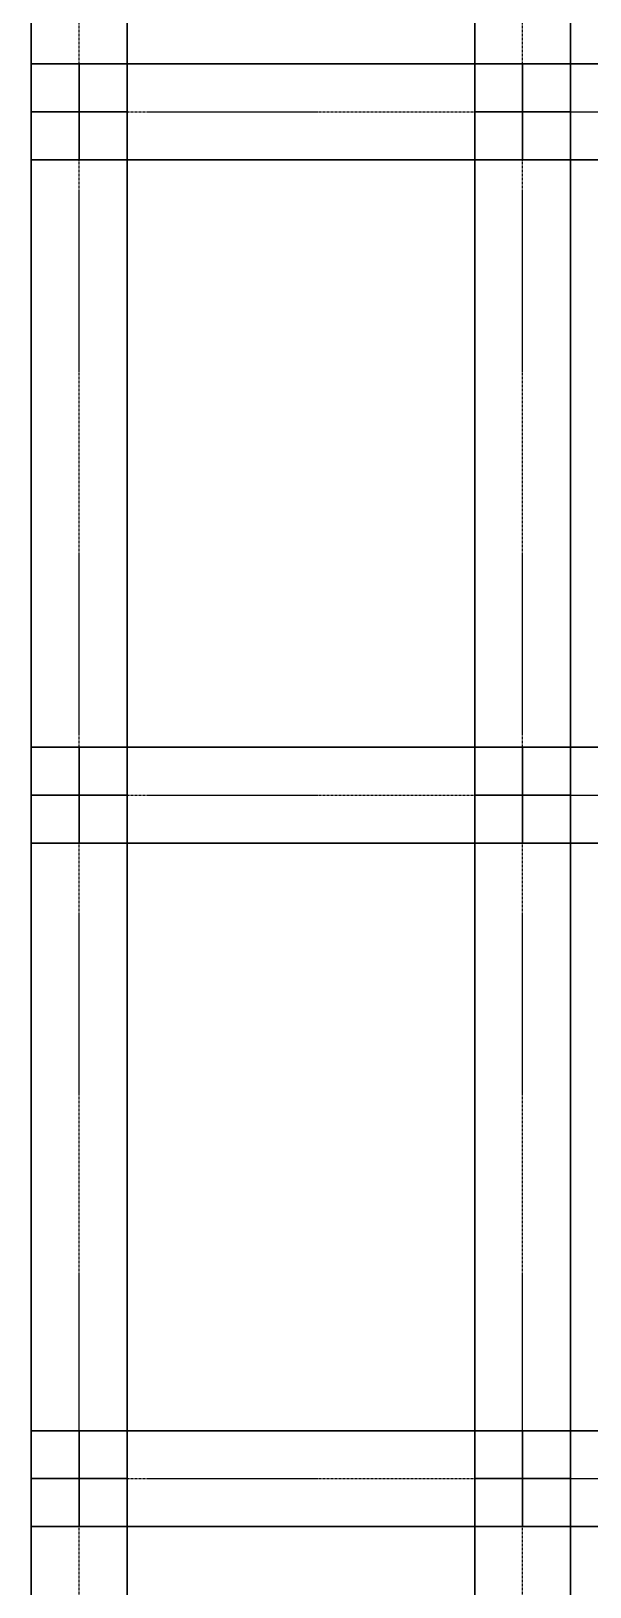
# Model space of a CAD drawing. Extents: x -12 to 2097, y 100 to 3117.
# Drawn here: x 1722 to 1861.8, y 829.8 to 1219.1 of the extents above; entities that cross this region are included whole.
import ezdxf

# ---------------------------------------------------------------- set-up
doc = ezdxf.new("R2010")
doc.units = 0
doc.header["$MEASUREMENT"] = 0
doc.linetypes.add('Center', pattern=[2, 1.25, -0.25, 0.25, -0.25])
for name, color, linetype in [('BEAM', 5, 'CONTINUOUS'), ('CENTERLINES', 7, 'CONTINUOUS'), ('COLS', 5, 'CONTINUOUS')]:
    doc.layers.add(name, color=color, linetype=linetype)

msp = doc.modelspace()

# ---------------------------------------------------------------- linework, layer by layer
at = {"layer": 'BEAM', "color": 5, "linetype": 'CONTINUOUS'}
for points in [[(1722, 1198.92, 600), (1722, 1198.92, 624), (1722, 1369.92, 624), (1722, 1369.92, 600)], [(1722, 1198.92, 624), (1746, 1198.92, 624), (1746, 1369.92, 624), (1722, 1369.92, 624)], [(1746, 1198.92, 600), (1722, 1198.92, 600), (1722, 1369.92, 600), (1746, 1369.92, 600)], [(1722, 1198.92, 468), (1722, 1198.92, 492), (1722, 1369.92, 492), (1722, 1369.92, 468)], [(1722, 1198.92, 492), (1746, 1198.92, 492), (1746, 1369.92, 492), (1722, 1369.92, 492)], [(1746, 1198.92, 468), (1722, 1198.92, 468), (1722, 1369.92, 468), (1746, 1369.92, 468)], [(1722, 1198.92, 336), (1722, 1198.92, 360), (1722, 1369.92, 360), (1722, 1369.92, 336)], [(1722, 1198.92, 360), (1746, 1198.92, 360), (1746, 1369.92, 360), (1722, 1369.92, 360)], [(1746, 1198.92, 336), (1722, 1198.92, 336), (1722, 1369.92, 336), (1746, 1369.92, 336)], [(1722, 1198.92, 204), (1722, 1198.92, 228), (1722, 1369.92, 228), (1722, 1369.92, 204)], [(1722, 1198.92, 228), (1746, 1198.92, 228), (1746, 1369.92, 228), (1722, 1369.92, 228)], [(1746, 1198.92, 204), (1722, 1198.92, 204), (1722, 1369.92, 204), (1746, 1369.92, 204)], [(1722, 1198.92, 60), (1722, 1198.92, 84), (1722, 1369.92, 84), (1722, 1369.92, 60)], [(1722, 1198.92, 84), (1746, 1198.92, 84), (1746, 1369.92, 84), (1722, 1369.92, 84)], [(1746, 1198.92, 60), (1722, 1198.92, 60), (1722, 1369.92, 60), (1746, 1369.92, 60)], [(1746, 1198.92, 624), (1746, 1198.92, 600), (1746, 1369.92, 600), (1746, 1369.92, 624)], [(1746, 1198.92, 492), (1746, 1198.92, 468), (1746, 1369.92, 468), (1746, 1369.92, 492)], [(1746, 1198.92, 360), (1746, 1198.92, 336), (1746, 1369.92, 336), (1746, 1369.92, 360)], [(1746, 1198.92, 228), (1746, 1198.92, 204), (1746, 1369.92, 204), (1746, 1369.92, 228)], [(1746, 1198.92, 84), (1746, 1198.92, 60), (1746, 1369.92, 60), (1746, 1369.92, 84)], [(1833, 1198.92, 600), (1833, 1198.92, 624), (1833, 1369.92, 624), (1833, 1369.92, 600)], [(1833, 1198.92, 624), (1857, 1198.92, 624), (1857, 1369.92, 624), (1833, 1369.92, 624)], [(1857, 1198.92, 600), (1833, 1198.92, 600), (1833, 1369.92, 600), (1857, 1369.92, 600)], [(1833, 1198.92, 468), (1833, 1198.92, 492), (1833, 1369.92, 492), (1833, 1369.92, 468)], [(1833, 1198.92, 492), (1857, 1198.92, 492), (1857, 1369.92, 492), (1833, 1369.92, 492)], [(1857, 1198.92, 468), (1833, 1198.92, 468), (1833, 1369.92, 468), (1857, 1369.92, 468)], [(1833, 1198.92, 336), (1833, 1198.92, 360), (1833, 1369.92, 360), (1833, 1369.92, 336)], [(1833, 1198.92, 360), (1857, 1198.92, 360), (1857, 1369.92, 360), (1833, 1369.92, 360)], [(1857, 1198.92, 336), (1833, 1198.92, 336), (1833, 1369.92, 336), (1857, 1369.92, 336)], [(1833, 1198.92, 204), (1833, 1198.92, 228), (1833, 1369.92, 228), (1833, 1369.92, 204)], [(1833, 1198.92, 228), (1857, 1198.92, 228), (1857, 1369.92, 228), (1833, 1369.92, 228)], [(1857, 1198.92, 204), (1833, 1198.92, 204), (1833, 1369.92, 204), (1857, 1369.92, 204)], [(1833, 1198.92, 60), (1833, 1198.92, 84), (1833, 1369.92, 84), (1833, 1369.92, 60)], [(1833, 1198.92, 84), (1857, 1198.92, 84), (1857, 1369.92, 84), (1833, 1369.92, 84)], [(1857, 1198.92, 60), (1833, 1198.92, 60), (1833, 1369.92, 60), (1857, 1369.92, 60)], [(1857, 1198.92, 624), (1857, 1198.92, 600), (1857, 1369.92, 600), (1857, 1369.92, 624)], [(1857, 1198.92, 492), (1857, 1198.92, 468), (1857, 1369.92, 468), (1857, 1369.92, 492)], [(1857, 1198.92, 360), (1857, 1198.92, 336), (1857, 1369.92, 336), (1857, 1369.92, 360)], [(1857, 1198.92, 228), (1857, 1198.92, 204), (1857, 1369.92, 204), (1857, 1369.92, 228)], [(1857, 1198.92, 84), (1857, 1198.92, 60), (1857, 1369.92, 60), (1857, 1369.92, 84)], [(1734, 1210.92, 600), (1734, 1210.92, 624), (1845, 1210.92, 624), (1845, 1210.92, 600)], [(1734, 1210.92, 624), (1734, 1186.92, 624), (1845, 1186.92, 624), (1845, 1210.92, 624)], [(1734, 1186.92, 600), (1734, 1210.92, 600), (1845, 1210.92, 600), (1845, 1186.92, 600)], [(1734, 1210.92, 468), (1734, 1210.92, 492), (1845, 1210.92, 492), (1845, 1210.92, 468)], [(1734, 1210.92, 492), (1734, 1186.92, 492), (1845, 1186.92, 492), (1845, 1210.92, 492)], [(1734, 1186.92, 468), (1734, 1210.92, 468), (1845, 1210.92, 468), (1845, 1186.92, 468)], [(1734, 1210.92, 336), (1734, 1210.92, 360), (1845, 1210.92, 360), (1845, 1210.92, 336)], [(1734, 1210.92, 360), (1734, 1186.92, 360), (1845, 1186.92, 360), (1845, 1210.92, 360)], [(1734, 1186.92, 336), (1734, 1210.92, 336), (1845, 1210.92, 336), (1845, 1186.92, 336)], [(1734, 1210.92, 204), (1734, 1210.92, 228), (1845, 1210.92, 228), (1845, 1210.92, 204)], [(1734, 1210.92, 228), (1734, 1186.92, 228), (1845, 1186.92, 228), (1845, 1210.92, 228)], [(1734, 1186.92, 204), (1734, 1210.92, 204), (1845, 1210.92, 204), (1845, 1186.92, 204)], [(1734, 1210.92, 60), (1734, 1210.92, 84), (1845, 1210.92, 84), (1845, 1210.92, 60)], [(1734, 1210.92, 84), (1734, 1186.92, 84), (1845, 1186.92, 84), (1845, 1210.92, 84)], [(1734, 1186.92, 60), (1734, 1210.92, 60), (1845, 1210.92, 60), (1845, 1186.92, 60)], [(1845, 1210.92, 600), (1845, 1210.92, 624), (1974, 1210.92, 624), (1974, 1210.92, 600)], [(1845, 1210.92, 624), (1845, 1186.92, 624), (1974, 1186.92, 624), (1974, 1210.92, 624)], [(1845, 1186.92, 600), (1845, 1210.92, 600), (1974, 1210.92, 600), (1974, 1186.92, 600)], [(1845, 1210.92, 468), (1845, 1210.92, 492), (1974, 1210.92, 492), (1974, 1210.92, 468)], [(1845, 1210.92, 492), (1845, 1186.92, 492), (1974, 1186.92, 492), (1974, 1210.92, 492)], [(1845, 1186.92, 468), (1845, 1210.92, 468), (1974, 1210.92, 468), (1974, 1186.92, 468)], [(1845, 1210.92, 336), (1845, 1210.92, 360), (1974, 1210.92, 360), (1974, 1210.92, 336)], [(1845, 1210.92, 360), (1845, 1186.92, 360), (1974, 1186.92, 360), (1974, 1210.92, 360)], [(1845, 1186.92, 336), (1845, 1210.92, 336), (1974, 1210.92, 336), (1974, 1186.92, 336)], [(1845, 1210.92, 204), (1845, 1210.92, 228), (1974, 1210.92, 228), (1974, 1210.92, 204)], [(1845, 1210.92, 228), (1845, 1186.92, 228), (1974, 1186.92, 228), (1974, 1210.92, 228)], [(1845, 1186.92, 204), (1845, 1210.92, 204), (1974, 1210.92, 204), (1974, 1186.92, 204)], [(1845, 1210.92, 60), (1845, 1210.92, 84), (1974, 1210.92, 84), (1974, 1210.92, 60)], [(1845, 1210.92, 84), (1845, 1186.92, 84), (1974, 1186.92, 84), (1974, 1210.92, 84)], [(1845, 1186.92, 60), (1845, 1210.92, 60), (1974, 1210.92, 60), (1974, 1186.92, 60)], [(1722, 1027.92, 600), (1722, 1027.92, 624), (1722, 1198.92, 624), (1722, 1198.92, 600)], [(1722, 1027.92, 624), (1746, 1027.92, 624), (1746, 1198.92, 624), (1722, 1198.92, 624)], [(1746, 1027.92, 600), (1722, 1027.92, 600), (1722, 1198.92, 600), (1746, 1198.92, 600)], [(1722, 1027.92, 468), (1722, 1027.92, 492), (1722, 1198.92, 492), (1722, 1198.92, 468)], [(1722, 1027.92, 492), (1746, 1027.92, 492), (1746, 1198.92, 492), (1722, 1198.92, 492)], [(1746, 1027.92, 468), (1722, 1027.92, 468), (1722, 1198.92, 468), (1746, 1198.92, 468)], [(1722, 1027.92, 336), (1722, 1027.92, 360), (1722, 1198.92, 360), (1722, 1198.92, 336)], [(1722, 1027.92, 360), (1746, 1027.92, 360), (1746, 1198.92, 360), (1722, 1198.92, 360)], [(1746, 1027.92, 336), (1722, 1027.92, 336), (1722, 1198.92, 336), (1746, 1198.92, 336)], [(1722, 1027.92, 204), (1722, 1027.92, 228), (1722, 1198.92, 228), (1722, 1198.92, 204)], [(1722, 1027.92, 228), (1746, 1027.92, 228), (1746, 1198.92, 228), (1722, 1198.92, 228)], [(1746, 1027.92, 204), (1722, 1027.92, 204), (1722, 1198.92, 204), (1746, 1198.92, 204)], [(1722, 1027.92, 60), (1722, 1027.92, 84), (1722, 1198.92, 84), (1722, 1198.92, 60)], [(1722, 1027.92, 84), (1746, 1027.92, 84), (1746, 1198.92, 84), (1722, 1198.92, 84)], [(1746, 1027.92, 60), (1722, 1027.92, 60), (1722, 1198.92, 60), (1746, 1198.92, 60)], [(1746, 1027.92, 624), (1746, 1027.92, 600), (1746, 1198.92, 600), (1746, 1198.92, 624)], [(1746, 1027.92, 492), (1746, 1027.92, 468), (1746, 1198.92, 468), (1746, 1198.92, 492)], [(1746, 1027.92, 360), (1746, 1027.92, 336), (1746, 1198.92, 336), (1746, 1198.92, 360)], [(1746, 1027.92, 228), (1746, 1027.92, 204), (1746, 1198.92, 204), (1746, 1198.92, 228)], [(1746, 1027.92, 84), (1746, 1027.92, 60), (1746, 1198.92, 60), (1746, 1198.92, 84)], [(1833, 1027.92, 600), (1833, 1027.92, 624), (1833, 1198.92, 624), (1833, 1198.92, 600)], [(1833, 1027.92, 624), (1857, 1027.92, 624), (1857, 1198.92, 624), (1833, 1198.92, 624)], [(1857, 1027.92, 600), (1833, 1027.92, 600), (1833, 1198.92, 600), (1857, 1198.92, 600)], [(1833, 1027.92, 468), (1833, 1027.92, 492), (1833, 1198.92, 492), (1833, 1198.92, 468)], [(1833, 1027.92, 492), (1857, 1027.92, 492), (1857, 1198.92, 492), (1833, 1198.92, 492)], [(1857, 1027.92, 468), (1833, 1027.92, 468), (1833, 1198.92, 468), (1857, 1198.92, 468)], [(1833, 1027.92, 336), (1833, 1027.92, 360), (1833, 1198.92, 360), (1833, 1198.92, 336)], [(1833, 1027.92, 360), (1857, 1027.92, 360), (1857, 1198.92, 360), (1833, 1198.92, 360)], [(1857, 1027.92, 336), (1833, 1027.92, 336), (1833, 1198.92, 336), (1857, 1198.92, 336)], [(1833, 1027.92, 204), (1833, 1027.92, 228), (1833, 1198.92, 228), (1833, 1198.92, 204)], [(1833, 1027.92, 228), (1857, 1027.92, 228), (1857, 1198.92, 228), (1833, 1198.92, 228)], [(1857, 1027.92, 204), (1833, 1027.92, 204), (1833, 1198.92, 204), (1857, 1198.92, 204)], [(1833, 1027.92, 60), (1833, 1027.92, 84), (1833, 1198.92, 84), (1833, 1198.92, 60)], [(1833, 1027.92, 84), (1857, 1027.92, 84), (1857, 1198.92, 84), (1833, 1198.92, 84)], [(1857, 1027.92, 60), (1833, 1027.92, 60), (1833, 1198.92, 60), (1857, 1198.92, 60)], [(1857, 1027.92, 624), (1857, 1027.92, 600), (1857, 1198.92, 600), (1857, 1198.92, 624)], [(1857, 1027.92, 492), (1857, 1027.92, 468), (1857, 1198.92, 468), (1857, 1198.92, 492)], [(1857, 1027.92, 360), (1857, 1027.92, 336), (1857, 1198.92, 336), (1857, 1198.92, 360)], [(1857, 1027.92, 228), (1857, 1027.92, 204), (1857, 1198.92, 204), (1857, 1198.92, 228)], [(1857, 1027.92, 84), (1857, 1027.92, 60), (1857, 1198.92, 60), (1857, 1198.92, 84)], [(1734, 1186.92, 624), (1734, 1186.92, 600), (1845, 1186.92, 600), (1845, 1186.92, 624)], [(1734, 1186.92, 492), (1734, 1186.92, 468), (1845, 1186.92, 468), (1845, 1186.92, 492)], [(1734, 1186.92, 360), (1734, 1186.92, 336), (1845, 1186.92, 336), (1845, 1186.92, 360)], [(1734, 1186.92, 228), (1734, 1186.92, 204), (1845, 1186.92, 204), (1845, 1186.92, 228)], [(1734, 1186.92, 84), (1734, 1186.92, 60), (1845, 1186.92, 60), (1845, 1186.92, 84)], [(1845, 1186.92, 624), (1845, 1186.92, 600), (1974, 1186.92, 600), (1974, 1186.92, 624)], [(1845, 1186.92, 492), (1845, 1186.92, 468), (1974, 1186.92, 468), (1974, 1186.92, 492)], [(1845, 1186.92, 360), (1845, 1186.92, 336), (1974, 1186.92, 336), (1974, 1186.92, 360)], [(1845, 1186.92, 228), (1845, 1186.92, 204), (1974, 1186.92, 204), (1974, 1186.92, 228)], [(1845, 1186.92, 84), (1845, 1186.92, 60), (1974, 1186.92, 60), (1974, 1186.92, 84)], [(1734, 1039.92, 600), (1734, 1039.92, 624), (1845, 1039.92, 624), (1845, 1039.92, 600)], [(1734, 1039.92, 624), (1734, 1015.92, 624), (1845, 1015.92, 624), (1845, 1039.92, 624)], [(1734, 1015.92, 600), (1734, 1039.92, 600), (1845, 1039.92, 600), (1845, 1015.92, 600)], [(1734, 1039.92, 468), (1734, 1039.92, 492), (1845, 1039.92, 492), (1845, 1039.92, 468)], [(1734, 1039.92, 492), (1734, 1015.92, 492), (1845, 1015.92, 492), (1845, 1039.92, 492)], [(1734, 1015.92, 468), (1734, 1039.92, 468), (1845, 1039.92, 468), (1845, 1015.92, 468)], [(1734, 1039.92, 336), (1734, 1039.92, 360), (1845, 1039.92, 360), (1845, 1039.92, 336)], [(1734, 1039.92, 360), (1734, 1015.92, 360), (1845, 1015.92, 360), (1845, 1039.92, 360)], [(1734, 1015.92, 336), (1734, 1039.92, 336), (1845, 1039.92, 336), (1845, 1015.92, 336)], [(1734, 1039.92, 204), (1734, 1039.92, 228), (1845, 1039.92, 228), (1845, 1039.92, 204)], [(1734, 1039.92, 228), (1734, 1015.92, 228), (1845, 1015.92, 228), (1845, 1039.92, 228)], [(1734, 1015.92, 204), (1734, 1039.92, 204), (1845, 1039.92, 204), (1845, 1015.92, 204)], [(1734, 1039.92, 60), (1734, 1039.92, 84), (1845, 1039.92, 84), (1845, 1039.92, 60)], [(1734, 1039.92, 84), (1734, 1015.92, 84), (1845, 1015.92, 84), (1845, 1039.92, 84)], [(1734, 1015.92, 60), (1734, 1039.92, 60), (1845, 1039.92, 60), (1845, 1015.92, 60)], [(1845, 1039.92, 600), (1845, 1039.92, 624), (1974, 1039.92, 624), (1974, 1039.92, 600)], [(1845, 1039.92, 624), (1845, 1015.92, 624), (1974, 1015.92, 624), (1974, 1039.92, 624)], [(1845, 1015.92, 600), (1845, 1039.92, 600), (1974, 1039.92, 600), (1974, 1015.92, 600)], [(1845, 1039.92, 468), (1845, 1039.92, 492), (1974, 1039.92, 492), (1974, 1039.92, 468)], [(1845, 1039.92, 492), (1845, 1015.92, 492), (1974, 1015.92, 492), (1974, 1039.92, 492)], [(1845, 1015.92, 468), (1845, 1039.92, 468), (1974, 1039.92, 468), (1974, 1015.92, 468)], [(1845, 1039.92, 336), (1845, 1039.92, 360), (1974, 1039.92, 360), (1974, 1039.92, 336)], [(1845, 1039.92, 360), (1845, 1015.92, 360), (1974, 1015.92, 360), (1974, 1039.92, 360)], [(1845, 1015.92, 336), (1845, 1039.92, 336), (1974, 1039.92, 336), (1974, 1015.92, 336)], [(1845, 1039.92, 204), (1845, 1039.92, 228), (1974, 1039.92, 228), (1974, 1039.92, 204)], [(1845, 1039.92, 228), (1845, 1015.92, 228), (1974, 1015.92, 228), (1974, 1039.92, 228)], [(1845, 1015.92, 204), (1845, 1039.92, 204), (1974, 1039.92, 204), (1974, 1015.92, 204)], [(1845, 1039.92, 60), (1845, 1039.92, 84), (1974, 1039.92, 84), (1974, 1039.92, 60)], [(1845, 1039.92, 84), (1845, 1015.92, 84), (1974, 1015.92, 84), (1974, 1039.92, 84)], [(1845, 1015.92, 60), (1845, 1039.92, 60), (1974, 1039.92, 60), (1974, 1015.92, 60)], [(1722, 856.92, 600), (1722, 856.92, 624), (1722, 1027.92, 624), (1722, 1027.92, 600)], [(1722, 856.92, 624), (1746, 856.92, 624), (1746, 1027.92, 624), (1722, 1027.92, 624)], [(1746, 856.92, 600), (1722, 856.92, 600), (1722, 1027.92, 600), (1746, 1027.92, 600)], [(1722, 856.92, 468), (1722, 856.92, 492), (1722, 1027.92, 492), (1722, 1027.92, 468)], [(1722, 856.92, 492), (1746, 856.92, 492), (1746, 1027.92, 492), (1722, 1027.92, 492)], [(1746, 856.92, 468), (1722, 856.92, 468), (1722, 1027.92, 468), (1746, 1027.92, 468)], [(1722, 856.92, 336), (1722, 856.92, 360), (1722, 1027.92, 360), (1722, 1027.92, 336)], [(1722, 856.92, 360), (1746, 856.92, 360), (1746, 1027.92, 360), (1722, 1027.92, 360)], [(1746, 856.92, 336), (1722, 856.92, 336), (1722, 1027.92, 336), (1746, 1027.92, 336)], [(1722, 856.92, 204), (1722, 856.92, 228), (1722, 1027.92, 228), (1722, 1027.92, 204)], [(1722, 856.92, 228), (1746, 856.92, 228), (1746, 1027.92, 228), (1722, 1027.92, 228)], [(1746, 856.92, 204), (1722, 856.92, 204), (1722, 1027.92, 204), (1746, 1027.92, 204)], [(1722, 856.92, 60), (1722, 856.92, 84), (1722, 1027.92, 84), (1722, 1027.92, 60)], [(1722, 856.92, 84), (1746, 856.92, 84), (1746, 1027.92, 84), (1722, 1027.92, 84)], [(1746, 856.92, 60), (1722, 856.92, 60), (1722, 1027.92, 60), (1746, 1027.92, 60)], [(1746, 856.92, 624), (1746, 856.92, 600), (1746, 1027.92, 600), (1746, 1027.92, 624)], [(1746, 856.92, 492), (1746, 856.92, 468), (1746, 1027.92, 468), (1746, 1027.92, 492)], [(1746, 856.92, 360), (1746, 856.92, 336), (1746, 1027.92, 336), (1746, 1027.92, 360)], [(1746, 856.92, 228), (1746, 856.92, 204), (1746, 1027.92, 204), (1746, 1027.92, 228)], [(1746, 856.92, 84), (1746, 856.92, 60), (1746, 1027.92, 60), (1746, 1027.92, 84)], [(1833, 856.92, 600), (1833, 856.92, 624), (1833, 1027.92, 624), (1833, 1027.92, 600)], [(1833, 856.92, 624), (1857, 856.92, 624), (1857, 1027.92, 624), (1833, 1027.92, 624)], [(1857, 856.92, 600), (1833, 856.92, 600), (1833, 1027.92, 600), (1857, 1027.92, 600)], [(1833, 856.92, 468), (1833, 856.92, 492), (1833, 1027.92, 492), (1833, 1027.92, 468)], [(1833, 856.92, 492), (1857, 856.92, 492), (1857, 1027.92, 492), (1833, 1027.92, 492)], [(1857, 856.92, 468), (1833, 856.92, 468), (1833, 1027.92, 468), (1857, 1027.92, 468)], [(1833, 856.92, 336), (1833, 856.92, 360), (1833, 1027.92, 360), (1833, 1027.92, 336)], [(1833, 856.92, 360), (1857, 856.92, 360), (1857, 1027.92, 360), (1833, 1027.92, 360)], [(1857, 856.92, 336), (1833, 856.92, 336), (1833, 1027.92, 336), (1857, 1027.92, 336)], [(1833, 856.92, 204), (1833, 856.92, 228), (1833, 1027.92, 228), (1833, 1027.92, 204)], [(1833, 856.92, 228), (1857, 856.92, 228), (1857, 1027.92, 228), (1833, 1027.92, 228)], [(1857, 856.92, 204), (1833, 856.92, 204), (1833, 1027.92, 204), (1857, 1027.92, 204)], [(1833, 856.92, 60), (1833, 856.92, 84), (1833, 1027.92, 84), (1833, 1027.92, 60)], [(1833, 856.92, 84), (1857, 856.92, 84), (1857, 1027.92, 84), (1833, 1027.92, 84)], [(1857, 856.92, 60), (1833, 856.92, 60), (1833, 1027.92, 60), (1857, 1027.92, 60)], [(1857, 856.92, 624), (1857, 856.92, 600), (1857, 1027.92, 600), (1857, 1027.92, 624)], [(1857, 856.92, 492), (1857, 856.92, 468), (1857, 1027.92, 468), (1857, 1027.92, 492)], [(1857, 856.92, 360), (1857, 856.92, 336), (1857, 1027.92, 336), (1857, 1027.92, 360)], [(1857, 856.92, 228), (1857, 856.92, 204), (1857, 1027.92, 204), (1857, 1027.92, 228)], [(1857, 856.92, 84), (1857, 856.92, 60), (1857, 1027.92, 60), (1857, 1027.92, 84)], [(1734, 1015.92, 624), (1734, 1015.92, 600), (1845, 1015.92, 600), (1845, 1015.92, 624)], [(1734, 1015.92, 492), (1734, 1015.92, 468), (1845, 1015.92, 468), (1845, 1015.92, 492)], [(1734, 1015.92, 360), (1734, 1015.92, 336), (1845, 1015.92, 336), (1845, 1015.92, 360)], [(1734, 1015.92, 228), (1734, 1015.92, 204), (1845, 1015.92, 204), (1845, 1015.92, 228)], [(1734, 1015.92, 84), (1734, 1015.92, 60), (1845, 1015.92, 60), (1845, 1015.92, 84)], [(1845, 1015.92, 624), (1845, 1015.92, 600), (1974, 1015.92, 600), (1974, 1015.92, 624)], [(1845, 1015.92, 492), (1845, 1015.92, 468), (1974, 1015.92, 468), (1974, 1015.92, 492)], [(1845, 1015.92, 360), (1845, 1015.92, 336), (1974, 1015.92, 336), (1974, 1015.92, 360)], [(1845, 1015.92, 228), (1845, 1015.92, 204), (1974, 1015.92, 204), (1974, 1015.92, 228)], [(1845, 1015.92, 84), (1845, 1015.92, 60), (1974, 1015.92, 60), (1974, 1015.92, 84)], [(1734, 868.92, 600), (1734, 868.92, 624), (1845, 868.92, 624), (1845, 868.92, 600)], [(1734, 868.92, 624), (1734, 844.92, 624), (1845, 844.92, 624), (1845, 868.92, 624)], [(1734, 844.92, 600), (1734, 868.92, 600), (1845, 868.92, 600), (1845, 844.92, 600)], [(1734, 868.92, 468), (1734, 868.92, 492), (1845, 868.92, 492), (1845, 868.92, 468)], [(1734, 868.92, 492), (1734, 844.92, 492), (1845, 844.92, 492), (1845, 868.92, 492)], [(1734, 844.92, 468), (1734, 868.92, 468), (1845, 868.92, 468), (1845, 844.92, 468)], [(1734, 868.92, 336), (1734, 868.92, 360), (1845, 868.92, 360), (1845, 868.92, 336)], [(1734, 868.92, 360), (1734, 844.92, 360), (1845, 844.92, 360), (1845, 868.92, 360)], [(1734, 844.92, 336), (1734, 868.92, 336), (1845, 868.92, 336), (1845, 844.92, 336)], [(1734, 868.92, 204), (1734, 868.92, 228), (1845, 868.92, 228), (1845, 868.92, 204)], [(1734, 868.92, 228), (1734, 844.92, 228), (1845, 844.92, 228), (1845, 868.92, 228)], [(1734, 844.92, 204), (1734, 868.92, 204), (1845, 868.92, 204), (1845, 844.92, 204)], [(1734, 868.92, 60), (1734, 868.92, 84), (1845, 868.92, 84), (1845, 868.92, 60)], [(1734, 868.92, 84), (1734, 844.92, 84), (1845, 844.92, 84), (1845, 868.92, 84)], [(1734, 844.92, 60), (1734, 868.92, 60), (1845, 868.92, 60), (1845, 844.92, 60)], [(1845, 868.92, 600), (1845, 868.92, 624), (1974, 868.92, 624), (1974, 868.92, 600)], [(1845, 868.92, 624), (1845, 844.92, 624), (1974, 844.92, 624), (1974, 868.92, 624)], [(1845, 844.92, 600), (1845, 868.92, 600), (1974, 868.92, 600), (1974, 844.92, 600)], [(1845, 868.92, 468), (1845, 868.92, 492), (1974, 868.92, 492), (1974, 868.92, 468)], [(1845, 868.92, 492), (1845, 844.92, 492), (1974, 844.92, 492), (1974, 868.92, 492)], [(1845, 844.92, 468), (1845, 868.92, 468), (1974, 868.92, 468), (1974, 844.92, 468)], [(1845, 868.92, 336), (1845, 868.92, 360), (1974, 868.92, 360), (1974, 868.92, 336)], [(1845, 868.92, 360), (1845, 844.92, 360), (1974, 844.92, 360), (1974, 868.92, 360)], [(1845, 844.92, 336), (1845, 868.92, 336), (1974, 868.92, 336), (1974, 844.92, 336)], [(1845, 868.92, 204), (1845, 868.92, 228), (1974, 868.92, 228), (1974, 868.92, 204)], [(1845, 868.92, 228), (1845, 844.92, 228), (1974, 844.92, 228), (1974, 868.92, 228)], [(1845, 844.92, 204), (1845, 868.92, 204), (1974, 868.92, 204), (1974, 844.92, 204)], [(1845, 868.92, 60), (1845, 868.92, 84), (1974, 868.92, 84), (1974, 868.92, 60)], [(1845, 868.92, 84), (1845, 844.92, 84), (1974, 844.92, 84), (1974, 868.92, 84)], [(1845, 844.92, 60), (1845, 868.92, 60), (1974, 868.92, 60), (1974, 844.92, 60)], [(1722, 685.92, 600), (1722, 685.92, 624), (1722, 856.92, 624), (1722, 856.92, 600)], [(1722, 685.92, 624), (1746, 685.92, 624), (1746, 856.92, 624), (1722, 856.92, 624)], [(1746, 685.92, 600), (1722, 685.92, 600), (1722, 856.92, 600), (1746, 856.92, 600)], [(1722, 685.92, 468), (1722, 685.92, 492), (1722, 856.92, 492), (1722, 856.92, 468)], [(1722, 685.92, 492), (1746, 685.92, 492), (1746, 856.92, 492), (1722, 856.92, 492)], [(1746, 685.92, 468), (1722, 685.92, 468), (1722, 856.92, 468), (1746, 856.92, 468)], [(1722, 685.92, 336), (1722, 685.92, 360), (1722, 856.92, 360), (1722, 856.92, 336)], [(1722, 685.92, 360), (1746, 685.92, 360), (1746, 856.92, 360), (1722, 856.92, 360)], [(1746, 685.92, 336), (1722, 685.92, 336), (1722, 856.92, 336), (1746, 856.92, 336)], [(1722, 685.92, 204), (1722, 685.92, 228), (1722, 856.92, 228), (1722, 856.92, 204)], [(1722, 685.92, 228), (1746, 685.92, 228), (1746, 856.92, 228), (1722, 856.92, 228)], [(1746, 685.92, 204), (1722, 685.92, 204), (1722, 856.92, 204), (1746, 856.92, 204)], [(1722, 685.92, 60), (1722, 685.92, 84), (1722, 856.92, 84), (1722, 856.92, 60)], [(1722, 685.92, 84), (1746, 685.92, 84), (1746, 856.92, 84), (1722, 856.92, 84)], [(1746, 685.92, 60), (1722, 685.92, 60), (1722, 856.92, 60), (1746, 856.92, 60)], [(1746, 685.92, 624), (1746, 685.92, 600), (1746, 856.92, 600), (1746, 856.92, 624)], [(1746, 685.92, 492), (1746, 685.92, 468), (1746, 856.92, 468), (1746, 856.92, 492)], [(1746, 685.92, 360), (1746, 685.92, 336), (1746, 856.92, 336), (1746, 856.92, 360)], [(1746, 685.92, 228), (1746, 685.92, 204), (1746, 856.92, 204), (1746, 856.92, 228)], [(1746, 685.92, 84), (1746, 685.92, 60), (1746, 856.92, 60), (1746, 856.92, 84)], [(1833, 685.92, 600), (1833, 685.92, 624), (1833, 856.92, 624), (1833, 856.92, 600)], [(1833, 685.92, 624), (1857, 685.92, 624), (1857, 856.92, 624), (1833, 856.92, 624)], [(1857, 685.92, 600), (1833, 685.92, 600), (1833, 856.92, 600), (1857, 856.92, 600)], [(1833, 685.92, 468), (1833, 685.92, 492), (1833, 856.92, 492), (1833, 856.92, 468)], [(1833, 685.92, 492), (1857, 685.92, 492), (1857, 856.92, 492), (1833, 856.92, 492)], [(1857, 685.92, 468), (1833, 685.92, 468), (1833, 856.92, 468), (1857, 856.92, 468)], [(1833, 685.92, 336), (1833, 685.92, 360), (1833, 856.92, 360), (1833, 856.92, 336)], [(1833, 685.92, 360), (1857, 685.92, 360), (1857, 856.92, 360), (1833, 856.92, 360)], [(1857, 685.92, 336), (1833, 685.92, 336), (1833, 856.92, 336), (1857, 856.92, 336)], [(1833, 685.92, 204), (1833, 685.92, 228), (1833, 856.92, 228), (1833, 856.92, 204)], [(1833, 685.92, 228), (1857, 685.92, 228), (1857, 856.92, 228), (1833, 856.92, 228)], [(1857, 685.92, 204), (1833, 685.92, 204), (1833, 856.92, 204), (1857, 856.92, 204)], [(1833, 685.92, 60), (1833, 685.92, 84), (1833, 856.92, 84), (1833, 856.92, 60)], [(1833, 685.92, 84), (1857, 685.92, 84), (1857, 856.92, 84), (1833, 856.92, 84)], [(1857, 685.92, 60), (1833, 685.92, 60), (1833, 856.92, 60), (1857, 856.92, 60)], [(1857, 685.92, 624), (1857, 685.92, 600), (1857, 856.92, 600), (1857, 856.92, 624)], [(1857, 685.92, 492), (1857, 685.92, 468), (1857, 856.92, 468), (1857, 856.92, 492)], [(1857, 685.92, 360), (1857, 685.92, 336), (1857, 856.92, 336), (1857, 856.92, 360)], [(1857, 685.92, 228), (1857, 685.92, 204), (1857, 856.92, 204), (1857, 856.92, 228)], [(1857, 685.92, 84), (1857, 685.92, 60), (1857, 856.92, 60), (1857, 856.92, 84)], [(1734, 844.92, 624), (1734, 844.92, 600), (1845, 844.92, 600), (1845, 844.92, 624)], [(1734, 844.92, 492), (1734, 844.92, 468), (1845, 844.92, 468), (1845, 844.92, 492)], [(1734, 844.92, 360), (1734, 844.92, 336), (1845, 844.92, 336), (1845, 844.92, 360)], [(1734, 844.92, 228), (1734, 844.92, 204), (1845, 844.92, 204), (1845, 844.92, 228)], [(1734, 844.92, 84), (1734, 844.92, 60), (1845, 844.92, 60), (1845, 844.92, 84)], [(1845, 844.92, 624), (1845, 844.92, 600), (1974, 844.92, 600), (1974, 844.92, 624)], [(1845, 844.92, 492), (1845, 844.92, 468), (1974, 844.92, 468), (1974, 844.92, 492)], [(1845, 844.92, 360), (1845, 844.92, 336), (1974, 844.92, 336), (1974, 844.92, 360)], [(1845, 844.92, 228), (1845, 844.92, 204), (1974, 844.92, 204), (1974, 844.92, 228)], [(1845, 844.92, 84), (1845, 844.92, 60), (1974, 844.92, 60), (1974, 844.92, 84)]]:
    msp.add_3dface(points, dxfattribs=at)
at = {"layer": 'CENTERLINES', "color": 0, "linetype": 'CENTER', "ltscale": 0.5}
for p, q in [((1734, 1198.92, 624), (1734, 1369.92, 624)), ((1734, 1198.92, 492), (1734, 1369.92, 492)), ((1734, 1198.92, 360), (1734, 1369.92, 360)), ((1734, 1198.92, 228), (1734, 1369.92, 228)), ((1734, 1198.92, 84), (1734, 1369.92, 84)), ((1845, 1198.92, 624), (1845, 1369.92, 624)), ((1845, 1198.92, 492), (1845, 1369.92, 492)), ((1845, 1198.92, 360), (1845, 1369.92, 360)), ((1845, 1198.92, 228), (1845, 1369.92, 228)), ((1845, 1198.92, 84), (1845, 1369.92, 84)), ((1734, 1027.92, 624), (1734, 1198.92, 624)), ((1734, 1027.92, 492), (1734, 1198.92, 492)), ((1734, 1027.92, 360), (1734, 1198.92, 360)), ((1734, 1027.92, 228), (1734, 1198.92, 228)), ((1734, 1027.92, 84), (1734, 1198.92, 84)), ((1734, 1198.92, 624), (1845, 1198.92, 624)), ((1734, 1198.92, 492), (1845, 1198.92, 492)), ((1734, 1198.92, 360), (1845, 1198.92, 360)), ((1734, 1198.92, 228), (1845, 1198.92, 228)), ((1734, 1198.92, 84), (1845, 1198.92, 84)), ((1734, 1198.92, 492), (1734, 1198.92, 624)), ((1734, 1198.92, 360), (1734, 1198.92, 492)), ((1734, 1198.92, 228), (1734, 1198.92, 360)), ((1734, 1198.92, 84), (1734, 1198.92, 228)), ((1734, 1198.92, 24), (1734, 1198.92, 84)), ((1734, 1198.92), (1734, 1198.92, 24)), ((1845, 1027.92, 624), (1845, 1198.92, 624)), ((1845, 1027.92, 492), (1845, 1198.92, 492)), ((1845, 1027.92, 360), (1845, 1198.92, 360)), ((1845, 1027.92, 228), (1845, 1198.92, 228)), ((1845, 1027.92, 84), (1845, 1198.92, 84)), ((1845, 1198.92, 624), (1974, 1198.92, 624)), ((1845, 1198.92, 492), (1974, 1198.92, 492)), ((1845, 1198.92, 360), (1974, 1198.92, 360)), ((1845, 1198.92, 228), (1974, 1198.92, 228)), ((1845, 1198.92, 84), (1974, 1198.92, 84)), ((1845, 1198.92, 492), (1845, 1198.92, 624)), ((1845, 1198.92, 360), (1845, 1198.92, 492)), ((1845, 1198.92, 228), (1845, 1198.92, 360)), ((1845, 1198.92, 84), (1845, 1198.92, 228)), ((1845, 1198.92, 24), (1845, 1198.92, 84)), ((1845, 1198.92), (1845, 1198.92, 24)), ((1734, 856.92, 624), (1734, 1027.92, 624)), ((1734, 856.92, 492), (1734, 1027.92, 492)), ((1734, 856.92, 360), (1734, 1027.92, 360)), ((1734, 856.92, 228), (1734, 1027.92, 228)), ((1734, 856.92, 84), (1734, 1027.92, 84)), ((1734, 1027.92, 624), (1845, 1027.92, 624)), ((1734, 1027.92, 492), (1845, 1027.92, 492)), ((1734, 1027.92, 360), (1845, 1027.92, 360)), ((1734, 1027.92, 228), (1845, 1027.92, 228)), ((1734, 1027.92, 84), (1845, 1027.92, 84)), ((1734, 1027.92, 492), (1734, 1027.92, 624)), ((1734, 1027.92, 360), (1734, 1027.92, 492)), ((1734, 1027.92, 228), (1734, 1027.92, 360)), ((1734, 1027.92, 84), (1734, 1027.92, 228)), ((1734, 1027.92, 24), (1734, 1027.92, 84)), ((1734, 1027.92), (1734, 1027.92, 24)), ((1845, 856.92, 624), (1845, 1027.92, 624)), ((1845, 856.92, 492), (1845, 1027.92, 492)), ((1845, 856.92, 360), (1845, 1027.92, 360)), ((1845, 856.92, 228), (1845, 1027.92, 228)), ((1845, 856.92, 84), (1845, 1027.92, 84)), ((1845, 1027.92, 624), (1974, 1027.92, 624)), ((1845, 1027.92, 492), (1974, 1027.92, 492)), ((1845, 1027.92, 360), (1974, 1027.92, 360)), ((1845, 1027.92, 228), (1974, 1027.92, 228)), ((1845, 1027.92, 84), (1974, 1027.92, 84)), ((1845, 1027.92, 492), (1845, 1027.92, 624)), ((1845, 1027.92, 360), (1845, 1027.92, 492)), ((1845, 1027.92, 228), (1845, 1027.92, 360)), ((1845, 1027.92, 84), (1845, 1027.92, 228)), ((1845, 1027.92, 24), (1845, 1027.92, 84)), ((1845, 1027.92), (1845, 1027.92, 24)), ((1734, 685.92, 624), (1734, 856.92, 624)), ((1734, 685.92, 492), (1734, 856.92, 492)), ((1734, 685.92, 360), (1734, 856.92, 360)), ((1734, 685.92, 228), (1734, 856.92, 228)), ((1734, 685.92, 84), (1734, 856.92, 84)), ((1734, 856.92, 624), (1845, 856.92, 624)), ((1734, 856.92, 492), (1845, 856.92, 492)), ((1734, 856.92, 360), (1845, 856.92, 360)), ((1734, 856.92, 228), (1845, 856.92, 228)), ((1734, 856.92, 84), (1845, 856.92, 84)), ((1734, 856.92, 492), (1734, 856.92, 624)), ((1734, 856.92, 360), (1734, 856.92, 492)), ((1734, 856.92, 228), (1734, 856.92, 360)), ((1734, 856.92, 84), (1734, 856.92, 228)), ((1734, 856.92, 24), (1734, 856.92, 84)), ((1734, 856.92), (1734, 856.92, 24)), ((1845, 685.92, 624), (1845, 856.92, 624)), ((1845, 685.92, 492), (1845, 856.92, 492)), ((1845, 685.92, 360), (1845, 856.92, 360)), ((1845, 685.92, 228), (1845, 856.92, 228)), ((1845, 685.92, 84), (1845, 856.92, 84)), ((1845, 856.92, 624), (1974, 856.92, 624)), ((1845, 856.92, 492), (1974, 856.92, 492)), ((1845, 856.92, 360), (1974, 856.92, 360)), ((1845, 856.92, 228), (1974, 856.92, 228)), ((1845, 856.92, 84), (1974, 856.92, 84)), ((1845, 856.92, 492), (1845, 856.92, 624)), ((1845, 856.92, 360), (1845, 856.92, 492)), ((1845, 856.92, 228), (1845, 856.92, 360)), ((1845, 856.92, 84), (1845, 856.92, 228)), ((1845, 856.92, 24), (1845, 856.92, 84)), ((1845, 856.92), (1845, 856.92, 24))]:
    msp.add_line(p, q, dxfattribs=at)
at = {"layer": 'COLS', "color": 5, "linetype": 'CONTINUOUS'}
for points in [[(1746, 1210.92, 492), (1722, 1210.92, 492), (1722, 1210.92, 624), (1746, 1210.92, 624)], [(1722, 1210.92, 492), (1722, 1186.92, 492), (1722, 1186.92, 624), (1722, 1210.92, 624)], [(1746, 1210.92, 360), (1722, 1210.92, 360), (1722, 1210.92, 492), (1746, 1210.92, 492)], [(1722, 1210.92, 360), (1722, 1186.92, 360), (1722, 1186.92, 492), (1722, 1210.92, 492)], [(1746, 1210.92, 228), (1722, 1210.92, 228), (1722, 1210.92, 360), (1746, 1210.92, 360)], [(1722, 1210.92, 228), (1722, 1186.92, 228), (1722, 1186.92, 360), (1722, 1210.92, 360)], [(1746, 1210.92, 84), (1722, 1210.92, 84), (1722, 1210.92, 228), (1746, 1210.92, 228)], [(1722, 1210.92, 84), (1722, 1186.92, 84), (1722, 1186.92, 228), (1722, 1210.92, 228)], [(1746, 1210.92, 24), (1722, 1210.92, 24), (1722, 1210.92, 84), (1746, 1210.92, 84)], [(1722, 1210.92, 24), (1722, 1186.92, 24), (1722, 1186.92, 84), (1722, 1210.92, 84)], [(1746, 1210.92), (1722, 1210.92), (1722, 1210.92, 24), (1746, 1210.92, 24)], [(1722, 1210.92), (1722, 1186.92), (1722, 1186.92, 24), (1722, 1210.92, 24)], [(1746, 1186.92, 492), (1746, 1210.92, 492), (1746, 1210.92, 624), (1746, 1186.92, 624)], [(1746, 1186.92, 360), (1746, 1210.92, 360), (1746, 1210.92, 492), (1746, 1186.92, 492)], [(1746, 1186.92, 228), (1746, 1210.92, 228), (1746, 1210.92, 360), (1746, 1186.92, 360)], [(1746, 1186.92, 84), (1746, 1210.92, 84), (1746, 1210.92, 228), (1746, 1186.92, 228)], [(1746, 1186.92, 24), (1746, 1210.92, 24), (1746, 1210.92, 84), (1746, 1186.92, 84)], [(1746, 1186.92), (1746, 1210.92), (1746, 1210.92, 24), (1746, 1186.92, 24)], [(1857, 1210.92, 492), (1833, 1210.92, 492), (1833, 1210.92, 624), (1857, 1210.92, 624)], [(1833, 1210.92, 492), (1833, 1186.92, 492), (1833, 1186.92, 624), (1833, 1210.92, 624)], [(1857, 1210.92, 360), (1833, 1210.92, 360), (1833, 1210.92, 492), (1857, 1210.92, 492)], [(1833, 1210.92, 360), (1833, 1186.92, 360), (1833, 1186.92, 492), (1833, 1210.92, 492)], [(1857, 1210.92, 228), (1833, 1210.92, 228), (1833, 1210.92, 360), (1857, 1210.92, 360)], [(1833, 1210.92, 228), (1833, 1186.92, 228), (1833, 1186.92, 360), (1833, 1210.92, 360)], [(1857, 1210.92, 84), (1833, 1210.92, 84), (1833, 1210.92, 228), (1857, 1210.92, 228)], [(1833, 1210.92, 84), (1833, 1186.92, 84), (1833, 1186.92, 228), (1833, 1210.92, 228)], [(1857, 1210.92, 24), (1833, 1210.92, 24), (1833, 1210.92, 84), (1857, 1210.92, 84)], [(1833, 1210.92, 24), (1833, 1186.92, 24), (1833, 1186.92, 84), (1833, 1210.92, 84)], [(1857, 1210.92), (1833, 1210.92), (1833, 1210.92, 24), (1857, 1210.92, 24)], [(1833, 1210.92), (1833, 1186.92), (1833, 1186.92, 24), (1833, 1210.92, 24)], [(1857, 1186.92, 492), (1857, 1210.92, 492), (1857, 1210.92, 624), (1857, 1186.92, 624)], [(1857, 1186.92, 360), (1857, 1210.92, 360), (1857, 1210.92, 492), (1857, 1186.92, 492)], [(1857, 1186.92, 228), (1857, 1210.92, 228), (1857, 1210.92, 360), (1857, 1186.92, 360)], [(1857, 1186.92, 84), (1857, 1210.92, 84), (1857, 1210.92, 228), (1857, 1186.92, 228)], [(1857, 1186.92, 24), (1857, 1210.92, 24), (1857, 1210.92, 84), (1857, 1186.92, 84)], [(1857, 1186.92), (1857, 1210.92), (1857, 1210.92, 24), (1857, 1186.92, 24)], [(1722, 1186.92, 492), (1746, 1186.92, 492), (1746, 1186.92, 624), (1722, 1186.92, 624)], [(1722, 1186.92, 360), (1746, 1186.92, 360), (1746, 1186.92, 492), (1722, 1186.92, 492)], [(1722, 1186.92, 228), (1746, 1186.92, 228), (1746, 1186.92, 360), (1722, 1186.92, 360)], [(1722, 1186.92, 84), (1746, 1186.92, 84), (1746, 1186.92, 228), (1722, 1186.92, 228)], [(1722, 1186.92, 24), (1746, 1186.92, 24), (1746, 1186.92, 84), (1722, 1186.92, 84)], [(1722, 1186.92), (1746, 1186.92), (1746, 1186.92, 24), (1722, 1186.92, 24)], [(1833, 1186.92, 492), (1857, 1186.92, 492), (1857, 1186.92, 624), (1833, 1186.92, 624)], [(1833, 1186.92, 360), (1857, 1186.92, 360), (1857, 1186.92, 492), (1833, 1186.92, 492)], [(1833, 1186.92, 228), (1857, 1186.92, 228), (1857, 1186.92, 360), (1833, 1186.92, 360)], [(1833, 1186.92, 84), (1857, 1186.92, 84), (1857, 1186.92, 228), (1833, 1186.92, 228)], [(1833, 1186.92, 24), (1857, 1186.92, 24), (1857, 1186.92, 84), (1833, 1186.92, 84)], [(1833, 1186.92), (1857, 1186.92), (1857, 1186.92, 24), (1833, 1186.92, 24)], [(1746, 1039.92, 492), (1722, 1039.92, 492), (1722, 1039.92, 624), (1746, 1039.92, 624)], [(1722, 1039.92, 492), (1722, 1015.92, 492), (1722, 1015.92, 624), (1722, 1039.92, 624)], [(1746, 1039.92, 360), (1722, 1039.92, 360), (1722, 1039.92, 492), (1746, 1039.92, 492)], [(1722, 1039.92, 360), (1722, 1015.92, 360), (1722, 1015.92, 492), (1722, 1039.92, 492)], [(1746, 1039.92, 228), (1722, 1039.92, 228), (1722, 1039.92, 360), (1746, 1039.92, 360)], [(1722, 1039.92, 228), (1722, 1015.92, 228), (1722, 1015.92, 360), (1722, 1039.92, 360)], [(1746, 1039.92, 84), (1722, 1039.92, 84), (1722, 1039.92, 228), (1746, 1039.92, 228)], [(1722, 1039.92, 84), (1722, 1015.92, 84), (1722, 1015.92, 228), (1722, 1039.92, 228)], [(1746, 1039.92, 24), (1722, 1039.92, 24), (1722, 1039.92, 84), (1746, 1039.92, 84)], [(1722, 1039.92, 24), (1722, 1015.92, 24), (1722, 1015.92, 84), (1722, 1039.92, 84)], [(1746, 1039.92), (1722, 1039.92), (1722, 1039.92, 24), (1746, 1039.92, 24)], [(1722, 1039.92), (1722, 1015.92), (1722, 1015.92, 24), (1722, 1039.92, 24)], [(1746, 1015.92, 492), (1746, 1039.92, 492), (1746, 1039.92, 624), (1746, 1015.92, 624)], [(1746, 1015.92, 360), (1746, 1039.92, 360), (1746, 1039.92, 492), (1746, 1015.92, 492)], [(1746, 1015.92, 228), (1746, 1039.92, 228), (1746, 1039.92, 360), (1746, 1015.92, 360)], [(1746, 1015.92, 84), (1746, 1039.92, 84), (1746, 1039.92, 228), (1746, 1015.92, 228)], [(1746, 1015.92, 24), (1746, 1039.92, 24), (1746, 1039.92, 84), (1746, 1015.92, 84)], [(1746, 1015.92), (1746, 1039.92), (1746, 1039.92, 24), (1746, 1015.92, 24)], [(1857, 1039.92, 492), (1833, 1039.92, 492), (1833, 1039.92, 624), (1857, 1039.92, 624)], [(1833, 1039.92, 492), (1833, 1015.92, 492), (1833, 1015.92, 624), (1833, 1039.92, 624)], [(1857, 1039.92, 360), (1833, 1039.92, 360), (1833, 1039.92, 492), (1857, 1039.92, 492)], [(1833, 1039.92, 360), (1833, 1015.92, 360), (1833, 1015.92, 492), (1833, 1039.92, 492)], [(1857, 1039.92, 228), (1833, 1039.92, 228), (1833, 1039.92, 360), (1857, 1039.92, 360)], [(1833, 1039.92, 228), (1833, 1015.92, 228), (1833, 1015.92, 360), (1833, 1039.92, 360)], [(1857, 1039.92, 84), (1833, 1039.92, 84), (1833, 1039.92, 228), (1857, 1039.92, 228)], [(1833, 1039.92, 84), (1833, 1015.92, 84), (1833, 1015.92, 228), (1833, 1039.92, 228)], [(1857, 1039.92, 24), (1833, 1039.92, 24), (1833, 1039.92, 84), (1857, 1039.92, 84)], [(1833, 1039.92, 24), (1833, 1015.92, 24), (1833, 1015.92, 84), (1833, 1039.92, 84)], [(1857, 1039.92), (1833, 1039.92), (1833, 1039.92, 24), (1857, 1039.92, 24)], [(1833, 1039.92), (1833, 1015.92), (1833, 1015.92, 24), (1833, 1039.92, 24)], [(1857, 1015.92, 492), (1857, 1039.92, 492), (1857, 1039.92, 624), (1857, 1015.92, 624)], [(1857, 1015.92, 360), (1857, 1039.92, 360), (1857, 1039.92, 492), (1857, 1015.92, 492)], [(1857, 1015.92, 228), (1857, 1039.92, 228), (1857, 1039.92, 360), (1857, 1015.92, 360)], [(1857, 1015.92, 84), (1857, 1039.92, 84), (1857, 1039.92, 228), (1857, 1015.92, 228)], [(1857, 1015.92, 24), (1857, 1039.92, 24), (1857, 1039.92, 84), (1857, 1015.92, 84)], [(1857, 1015.92), (1857, 1039.92), (1857, 1039.92, 24), (1857, 1015.92, 24)], [(1722, 1015.92, 492), (1746, 1015.92, 492), (1746, 1015.92, 624), (1722, 1015.92, 624)], [(1722, 1015.92, 360), (1746, 1015.92, 360), (1746, 1015.92, 492), (1722, 1015.92, 492)], [(1722, 1015.92, 228), (1746, 1015.92, 228), (1746, 1015.92, 360), (1722, 1015.92, 360)], [(1722, 1015.92, 84), (1746, 1015.92, 84), (1746, 1015.92, 228), (1722, 1015.92, 228)], [(1722, 1015.92, 24), (1746, 1015.92, 24), (1746, 1015.92, 84), (1722, 1015.92, 84)], [(1722, 1015.92), (1746, 1015.92), (1746, 1015.92, 24), (1722, 1015.92, 24)], [(1833, 1015.92, 492), (1857, 1015.92, 492), (1857, 1015.92, 624), (1833, 1015.92, 624)], [(1833, 1015.92, 360), (1857, 1015.92, 360), (1857, 1015.92, 492), (1833, 1015.92, 492)], [(1833, 1015.92, 228), (1857, 1015.92, 228), (1857, 1015.92, 360), (1833, 1015.92, 360)], [(1833, 1015.92, 84), (1857, 1015.92, 84), (1857, 1015.92, 228), (1833, 1015.92, 228)], [(1833, 1015.92, 24), (1857, 1015.92, 24), (1857, 1015.92, 84), (1833, 1015.92, 84)], [(1833, 1015.92), (1857, 1015.92), (1857, 1015.92, 24), (1833, 1015.92, 24)], [(1746, 868.92, 492), (1722, 868.92, 492), (1722, 868.92, 624), (1746, 868.92, 624)], [(1722, 868.92, 492), (1722, 844.92, 492), (1722, 844.92, 624), (1722, 868.92, 624)], [(1746, 868.92, 360), (1722, 868.92, 360), (1722, 868.92, 492), (1746, 868.92, 492)], [(1722, 868.92, 360), (1722, 844.92, 360), (1722, 844.92, 492), (1722, 868.92, 492)], [(1746, 868.92, 228), (1722, 868.92, 228), (1722, 868.92, 360), (1746, 868.92, 360)], [(1722, 868.92, 228), (1722, 844.92, 228), (1722, 844.92, 360), (1722, 868.92, 360)], [(1746, 868.92, 84), (1722, 868.92, 84), (1722, 868.92, 228), (1746, 868.92, 228)], [(1722, 868.92, 84), (1722, 844.92, 84), (1722, 844.92, 228), (1722, 868.92, 228)], [(1746, 868.92, 24), (1722, 868.92, 24), (1722, 868.92, 84), (1746, 868.92, 84)], [(1722, 868.92, 24), (1722, 844.92, 24), (1722, 844.92, 84), (1722, 868.92, 84)], [(1746, 868.92), (1722, 868.92), (1722, 868.92, 24), (1746, 868.92, 24)], [(1722, 868.92), (1722, 844.92), (1722, 844.92, 24), (1722, 868.92, 24)], [(1746, 844.92, 492), (1746, 868.92, 492), (1746, 868.92, 624), (1746, 844.92, 624)], [(1746, 844.92, 360), (1746, 868.92, 360), (1746, 868.92, 492), (1746, 844.92, 492)], [(1746, 844.92, 228), (1746, 868.92, 228), (1746, 868.92, 360), (1746, 844.92, 360)], [(1746, 844.92, 84), (1746, 868.92, 84), (1746, 868.92, 228), (1746, 844.92, 228)], [(1746, 844.92, 24), (1746, 868.92, 24), (1746, 868.92, 84), (1746, 844.92, 84)], [(1746, 844.92), (1746, 868.92), (1746, 868.92, 24), (1746, 844.92, 24)], [(1857, 868.92, 492), (1833, 868.92, 492), (1833, 868.92, 624), (1857, 868.92, 624)], [(1833, 868.92, 492), (1833, 844.92, 492), (1833, 844.92, 624), (1833, 868.92, 624)], [(1857, 868.92, 360), (1833, 868.92, 360), (1833, 868.92, 492), (1857, 868.92, 492)], [(1833, 868.92, 360), (1833, 844.92, 360), (1833, 844.92, 492), (1833, 868.92, 492)], [(1857, 868.92, 228), (1833, 868.92, 228), (1833, 868.92, 360), (1857, 868.92, 360)], [(1833, 868.92, 228), (1833, 844.92, 228), (1833, 844.92, 360), (1833, 868.92, 360)], [(1857, 868.92, 84), (1833, 868.92, 84), (1833, 868.92, 228), (1857, 868.92, 228)], [(1833, 868.92, 84), (1833, 844.92, 84), (1833, 844.92, 228), (1833, 868.92, 228)], [(1857, 868.92, 24), (1833, 868.92, 24), (1833, 868.92, 84), (1857, 868.92, 84)], [(1833, 868.92, 24), (1833, 844.92, 24), (1833, 844.92, 84), (1833, 868.92, 84)], [(1857, 868.92), (1833, 868.92), (1833, 868.92, 24), (1857, 868.92, 24)], [(1833, 868.92), (1833, 844.92), (1833, 844.92, 24), (1833, 868.92, 24)], [(1857, 844.92, 492), (1857, 868.92, 492), (1857, 868.92, 624), (1857, 844.92, 624)], [(1857, 844.92, 360), (1857, 868.92, 360), (1857, 868.92, 492), (1857, 844.92, 492)], [(1857, 844.92, 228), (1857, 868.92, 228), (1857, 868.92, 360), (1857, 844.92, 360)], [(1857, 844.92, 84), (1857, 868.92, 84), (1857, 868.92, 228), (1857, 844.92, 228)], [(1857, 844.92, 24), (1857, 868.92, 24), (1857, 868.92, 84), (1857, 844.92, 84)], [(1857, 844.92), (1857, 868.92), (1857, 868.92, 24), (1857, 844.92, 24)], [(1722, 844.92, 492), (1746, 844.92, 492), (1746, 844.92, 624), (1722, 844.92, 624)], [(1722, 844.92, 360), (1746, 844.92, 360), (1746, 844.92, 492), (1722, 844.92, 492)], [(1722, 844.92, 228), (1746, 844.92, 228), (1746, 844.92, 360), (1722, 844.92, 360)], [(1722, 844.92, 84), (1746, 844.92, 84), (1746, 844.92, 228), (1722, 844.92, 228)], [(1722, 844.92, 24), (1746, 844.92, 24), (1746, 844.92, 84), (1722, 844.92, 84)], [(1722, 844.92), (1746, 844.92), (1746, 844.92, 24), (1722, 844.92, 24)], [(1833, 844.92, 492), (1857, 844.92, 492), (1857, 844.92, 624), (1833, 844.92, 624)], [(1833, 844.92, 360), (1857, 844.92, 360), (1857, 844.92, 492), (1833, 844.92, 492)], [(1833, 844.92, 228), (1857, 844.92, 228), (1857, 844.92, 360), (1833, 844.92, 360)], [(1833, 844.92, 84), (1857, 844.92, 84), (1857, 844.92, 228), (1833, 844.92, 228)], [(1833, 844.92, 24), (1857, 844.92, 24), (1857, 844.92, 84), (1833, 844.92, 84)], [(1833, 844.92), (1857, 844.92), (1857, 844.92, 24), (1833, 844.92, 24)]]:
    msp.add_3dface(points, dxfattribs=at)

doc.saveas('drawing.dxf')
